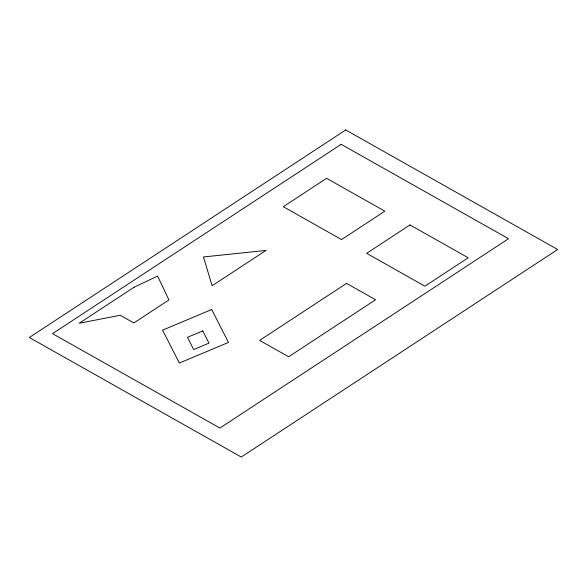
<?xml version="1.0" encoding="UTF-8"?>
<svg xmlns="http://www.w3.org/2000/svg" width="587" height="587" viewBox="0 0 587 587"><rect width="100%" height="100%" fill="white"/><g stroke="black" fill="none" stroke-linecap="round" stroke-linejoin="round"><path stroke-width="0.88" d="M345.728 129.962L29.35 337.496L241.272 457.038L557.65 249.504L345.728 129.962M341.15 144.314L52.522 333.643L219.898 428.048L508.525 238.718L341.15 144.314M134.107 287.226L79.216 323.239L120.247 315.278L133.858 322.953L168.931 299.95L157.609 276.081L134.107 287.226M326.607 178.309L283.301 206.719L341.546 239.569L384.852 211.166L326.607 178.309M265.911 250.451L212.112 285.737L203.462 256.959L265.911 250.451M409.961 224.938L366.655 253.342L424.9 286.192L468.206 257.788L409.961 224.938M346.55 283.382L259.63 340.401L288.65 356.771L375.57 299.752L346.55 283.382M211.709 309.525L162.577 330.151L179.329 363.06L228.46 342.426L211.709 309.525M202.757 330.892L187.451 337.32L193.681 349.558L208.994 343.131L202.757 330.892"/></g></svg>
